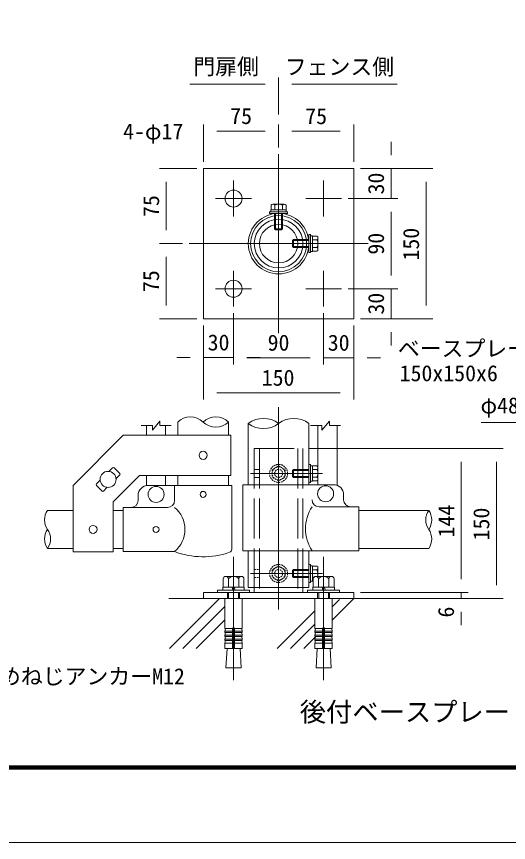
# Model space of a CAD drawing. Units: millimetres, scale not verified, with parts at other scales. Extents: x -4200 to 4200, y -2970 to 2970.
# Drawn here: x -413 to 1061, y -2970 to -495 of the extents above; entities that cross this region are included whole.
import ezdxf
from ezdxf.enums import TextEntityAlignment as Align

# ---------------------------------------------------------------- set-up
doc = ezdxf.new("R2010")
doc.units = ezdxf.units.MM
doc.header["$LTSCALE"] = 20
for name, pattern in [('DASHED', [7.5, 6, -1.5]), ('USER1', [50.8, 31.75, -6.35, 6.35, -6.35]), ('USER3', [0.375, 0.25, -0.125])]:
    doc.linetypes.add(name, pattern=pattern)
doc.layers.add('0-0_D-TTL-TXT', color=7, linetype='Continuous')
for name, color, linetype, lineweight in [('0-1_D-BMK', 2, 'USER1', 13), ('0-2_D-STR1', 1, 'Continuous', 18), ('0-3_D-STR3', 3, 'Continuous', 13), ('0-4_D-STR-DIM', 7, 'Continuous', 9), ('0-6_D-STR-TXT', 7, 'Continuous', 9), ('0-8_D-TTL', 7, 'Continuous', 9), ('0-9_D-BGD', 7, 'Continuous', 9), ('0-B_D-DCR-HCH', 7, 'Continuous', 9)]:
    doc.layers.add(name, color=color, linetype=linetype, lineweight=lineweight)
doc.styles.add('ＭＳ ゴシック', font='')
doc.styles.get('ＭＳ ゴシック').set_extended_font_data('MS Gothic')

msp = doc.modelspace()

# ---------------------------------------------------------------- linework, layer by layer
at = {"layer": '0-1_D-BMK'}
for p, q in [((372.1, -1444.21), (372.1, -907.38)), ((237.1, -1094.55), (237.1, -987.05)), ((507.1, -1094.55), (507.1, -987.05)), ((290.84, -1040.8), (183.35, -1040.8)), ((560.84, -1040.8), (453.35, -1040.8)), ((640.51, -1175.8), (103.68, -1175.8)), ((237.1, -1364.55), (237.1, -1257.05)), ((507.1, -1364.55), (507.1, -1257.05)), ((290.84, -1310.8), (183.35, -1310.8)), ((560.84, -1310.8), (453.35, -1310.8)), ((372.1, -1665.58), (372.1, -2272.2)), ((504.02, -1864.2), (287.96, -1864.2)), ((237.1, -2114.4), (237.1, -2483.41)), ((507.1, -2114.4), (507.1, -2483.41)), ((504.02, -2164.2), (287.96, -2164.2))]:
    msp.add_line(p, q, dxfattribs=at)
at = {"layer": '0-2_D-STR1'}
for p, q in [((69.7, -1710.23), (69.7, -1750.05)), ((222.1, -1709.7), (222.1, -1750.05)), ((281.35, -1714.67), (281.35, -1898.1)), ((462.85, -1714.67), (462.85, -1898.1)), ((69.7, -1870.05), (69.7, -1900.2)), ((222.1, -1870.05), (222.1, -1900.2)), ((-244.1, -1975.2), (-320.68, -1975.2)), ((-94.1, -1975.2), (-124.1, -1975.2)), ((612.1, -1975.2), (822.3, -1975.2)), ((-244.1, -2089.2), (-320.47, -2089.2)), ((-94.1, -2089.2), (-124.1, -2089.2)), ((281.35, -2096.1), (281.35, -2206.2)), ((462.84, -2206.2), (462.85, -2096.1)), ((612.1, -2089.2), (822.1, -2089.2)), ((281.35, -2206.2), (462.85, -2206.2))]:
    msp.add_line(p, q, dxfattribs=at)
for radius in [90.75, 83.85]:
    msp.add_circle((372.1, -1175.8), radius, dxfattribs=at)
at = {"layer": '0-3_D-STR3'}
for p, q in [((349.6, -1060.99), (349.6, -1074.25)), ((355.21, -1057.75), (388.98, -1057.75)), ((360.82, -1060.99), (360.82, -1074.25)), ((383.37, -1060.99), (383.37, -1074.25)), ((394.6, -1060.99), (394.6, -1074.25)), ((345.1, -1080.25), (399.1, -1080.25)), ((345.1, -1085.05), (345.1, -1080.25)), ((349.6, -1074.25), (394.6, -1074.25)), ((360.1, -1085.05), (360.1, -1131.25)), ((363.1, -1085.05), (363.1, -1134.25)), ((381.1, -1085.05), (381.1, -1134.25)), ((384.1, -1085.05), (384.1, -1131.25)), ((360.1, -1131.25), (363.1, -1134.25)), ((363.1, -1134.25), (381.1, -1134.25)), ((462.85, -1148.8), (467.65, -1148.8)), ((467.65, -1148.8), (467.65, -1202.8)), ((486.91, -1153.3), (473.65, -1153.3)), ((473.65, -1153.3), (473.65, -1198.3)), ((490.15, -1158.91), (490.15, -1192.68)), ((416.65, -1163.8), (413.65, -1166.8)), ((462.85, -1166.8), (413.65, -1166.8)), ((413.65, -1166.8), (413.65, -1184.8)), ((462.85, -1184.8), (413.65, -1184.8)), ((462.85, -1163.8), (416.65, -1163.8)), ((462.85, -1187.8), (416.65, -1187.8)), ((486.91, -1164.52), (473.65, -1164.52)), ((486.91, -1187.07), (473.65, -1187.07)), ((486.91, -1198.3), (473.65, -1198.3)), ((-23.6, -1721.1), (-23.6, -1750.05)), ((33.4, -1721.1), (33.4, -1750.05)), ((490.15, -1898.1), (490.15, -1721.1)), ((547.15, -1899.83), (547.15, -1721.1)), ((229, -1870.05), (229, -1750.05)), ((-125.32, -1847.04), (-136.46, -1858.19)), ((-104.1, -1864.02), (-121.07, -1847.04)), ((462.85, -1837.2), (467.65, -1837.2)), ((467.65, -1837.2), (467.65, -1891.2)), ((486.91, -1841.7), (473.65, -1841.7)), ((473.65, -1841.7), (473.65, -1886.7)), ((486.91, -1852.92), (473.65, -1852.92)), ((490.15, -1847.31), (490.15, -1881.08)), ((-44.4, -1870.05), (-124.1, -1949.75)), ((-104.1, -1868.26), (-115.25, -1879.41)), ((229, -1870.05), (-44.4, -1870.05)), ((-23.6, -1870.05), (-23.6, -1900.2)), ((33.4, -1870.05), (33.4, -1900.2)), ((486.91, -1875.47), (473.65, -1875.47)), ((-244.1, -2098.8), (-244.1, -1900.05)), ((-162.96, -1884.69), (-174.11, -1895.83)), ((-157.14, -1917.05), (-174.11, -1900.08)), ((60.25, -1900.2), (-19.1, -1900.2)), ((231.55, -1900.2), (60.25, -1900.2)), ((60.25, -1900.2), (60.25, -1945.2)), ((231.55, -1900.2), (231.55, -2091.27)), ((265, -1898.1), (537.1, -1898.1)), ((265, -1898.1), (265, -2096.1)), ((486.91, -1886.7), (473.65, -1886.7)), ((-141.75, -1905.9), (-152.89, -1917.05)), ((-49.1, -1945.2), (-49.1, -1930.2)), ((567.1, -1928.1), (567.1, -1943.1)), ((-124.1, -2098.8), (-124.1, -1949.75)), ((-94.1, -1966.2), (39.25, -1966.2)), ((-94.1, -2098.2), (-94.1, -1966.2)), ((493.3, -1964.1), (612.1, -1964.1)), ((612.1, -1964.1), (612.1, -2096.1)), ((-124.1, -2098.8), (-244.1, -2098.8)), ((-94.1, -2098.2), (60.25, -2098.2)), ((265, -2096.1), (612.1, -2096.1)), ((462.85, -2137.2), (467.65, -2137.2)), ((467.65, -2137.2), (467.65, -2191.2)), ((486.91, -2141.7), (473.65, -2141.7)), ((473.65, -2141.7), (473.65, -2186.7)), ((486.91, -2152.92), (473.65, -2152.92)), ((490.15, -2147.31), (490.15, -2172.9)), ((477.92, -2175.47), (473.65, -2175.47)), ((475.92, -2186.7), (473.65, -2186.7)), ((299.2, -2206.2), (299.2, -2221.2)), ((445, -2206.2), (445, -2221.2)), ((211.15, -2239.2), (263.05, -2239.2)), ((481.15, -2239.2), (533.05, -2239.2))]:
    msp.add_line(p, q, dxfattribs=at)
at = {"layer": '0-3_D-STR3', "linetype": 'DASHED'}
for p, q in [((299.2, -1789.2), (299.2, -2206.2)), ((299.2, -1789.2), (445, -1789.2)), ((314.5, -1789.2), (314.5, -2221.2)), ((429.7, -1789.2), (429.7, -2221.2)), ((445, -1789.2), (445, -2206.2)), ((299.2, -1852.2), (314.5, -1852.2)), ((416.65, -1852.2), (413.65, -1855.2)), ((462.85, -1855.2), (413.65, -1855.2)), ((413.65, -1855.2), (413.65, -1873.2)), ((462.85, -1852.2), (416.65, -1852.2)), ((445, -1852.2), (429.7, -1852.2)), ((299.2, -1876.2), (314.5, -1876.2)), ((462.85, -1873.2), (413.65, -1873.2)), ((462.85, -1876.2), (416.65, -1876.2)), ((445, -1876.2), (429.7, -1876.2)), ((416.65, -2152.2), (413.65, -2155.2)), ((462.85, -2152.2), (416.65, -2152.2)), ((445, -2152.2), (429.7, -2152.2)), ((462.85, -2155.2), (413.65, -2155.2)), ((413.65, -2155.2), (413.65, -2173.2)), ((462.85, -2173.2), (413.65, -2173.2)), ((462.85, -2176.2), (416.65, -2176.2))]:
    msp.add_line(p, q, dxfattribs=at)
at = {"layer": '0-3_D-STR3', "linetype": 'USER3'}
for p, q in [((372.1, -1841.7), (352.6, -1852.92)), ((352.6, -1852.92), (352.6, -1875.47)), ((372.1, -1841.7), (391.6, -1852.92)), ((391.6, -1852.92), (391.6, -1875.47)), ((372.1, -1886.7), (352.6, -1875.47)), ((372.1, -1886.7), (391.6, -1875.47)), ((299.2, -2152.2), (314.5, -2152.2)), ((372.1, -2141.7), (352.6, -2152.92)), ((352.6, -2152.92), (352.6, -2175.47)), ((372.1, -2141.7), (391.6, -2152.92)), ((391.6, -2152.92), (391.6, -2175.47)), ((299.2, -2176.2), (314.5, -2176.2)), ((372.1, -2186.7), (352.6, -2175.47)), ((372.1, -2186.7), (391.6, -2175.47))]:
    msp.add_line(p, q, dxfattribs=at)
at = {"layer": '0-3_D-STR3', "lineweight": 18}
for p, q in [((260.48, -2172.9), (213.71, -2172.9)), ((219.1, -2172.9), (255.1, -2172.9)), ((530.48, -2172.9), (483.71, -2172.9)), ((489.1, -2172.9), (525.1, -2172.9)), ((205.92, -2180.4), (205.92, -2205.3)), ((221.51, -2205.3), (221.51, -2180.4)), ((252.68, -2205.3), (252.68, -2180.4)), ((268.27, -2205.3), (268.27, -2180.4)), ((475.92, -2180.4), (475.92, -2205.3)), ((491.51, -2205.3), (491.51, -2180.4)), ((522.68, -2205.3), (522.68, -2180.4)), ((538.27, -2205.3), (538.27, -2180.4)), ((189.1, -2214.3), (189.1, -2221.2)), ((285.1, -2214.3), (189.1, -2214.3)), ((189.1, -2221.2), (285.1, -2221.2)), ((269.35, -2205.3), (204.85, -2205.3)), ((204.85, -2205.3), (204.85, -2214.3)), ((204.85, -2214.3), (269.35, -2214.3)), ((205.92, -2205.3), (268.27, -2205.3)), ((219.1, -2221.2), (219.1, -2239.2)), ((222.34, -2239.2), (222.34, -2221.2)), ((232.6, -2205.3), (235.01, -2214.3)), ((241.6, -2214.3), (239.18, -2205.3)), ((251.86, -2239.2), (251.86, -2221.2)), ((255.1, -2239.2), (255.1, -2221.2)), ((269.35, -2214.3), (269.35, -2205.3)), ((285.1, -2221.2), (285.1, -2214.3)), ((459.1, -2214.3), (459.1, -2221.2)), ((555.1, -2214.3), (459.1, -2214.3)), ((459.1, -2221.2), (555.1, -2221.2)), ((539.35, -2205.3), (474.85, -2205.3)), ((474.85, -2205.3), (474.85, -2214.3)), ((474.85, -2214.3), (539.35, -2214.3)), ((475.92, -2205.3), (538.27, -2205.3)), ((489.1, -2221.2), (489.1, -2239.2)), ((492.34, -2239.2), (492.34, -2221.2)), ((502.6, -2205.3), (505.01, -2214.3)), ((511.6, -2214.3), (509.18, -2205.3)), ((521.86, -2239.2), (521.86, -2221.2)), ((525.1, -2239.2), (525.1, -2221.2)), ((539.35, -2214.3), (539.35, -2205.3)), ((555.1, -2221.2), (555.1, -2214.3)), ((211.15, -2239.2), (211.15, -2329.31)), ((263.05, -2239.2), (263.05, -2329.31)), ((481.15, -2239.2), (481.15, -2329.31)), ((533.05, -2239.2), (533.05, -2329.31)), ((234.1, -2329.31), (211.15, -2329.31)), ((211.15, -2336.81), (212.45, -2329.42)), ((211.15, -2336.81), (234.1, -2336.81)), ((211.15, -2336.81), (211.15, -2341.31)), ((211.15, -2341.31), (234.1, -2341.31)), ((211.15, -2348.81), (212.45, -2341.42)), ((211.15, -2348.81), (234.1, -2348.81)), ((211.15, -2348.81), (211.15, -2353.31)), ((234.1, -2329.31), (234.1, -2389.2)), ((240.1, -2329.31), (263.05, -2329.31)), ((240.1, -2329.31), (240.1, -2389.2)), ((263.05, -2336.81), (240.1, -2336.81)), ((263.05, -2341.31), (240.1, -2341.31)), ((263.05, -2348.81), (240.1, -2348.81)), ((263.05, -2336.81), (261.74, -2329.42)), ((263.05, -2348.81), (261.74, -2341.42)), ((263.05, -2336.81), (263.05, -2341.31)), ((263.05, -2348.81), (263.05, -2353.31)), ((504.1, -2329.31), (481.15, -2329.31)), ((481.15, -2336.81), (482.45, -2329.42)), ((481.15, -2336.81), (504.1, -2336.81)), ((481.15, -2336.81), (481.15, -2341.31)), ((481.15, -2341.31), (504.1, -2341.31)), ((481.15, -2348.81), (482.45, -2341.42)), ((481.15, -2348.81), (504.1, -2348.81)), ((481.15, -2348.81), (481.15, -2353.31)), ((504.1, -2329.31), (504.1, -2389.2)), ((510.1, -2329.31), (533.05, -2329.31)), ((510.1, -2329.31), (510.1, -2389.2)), ((533.05, -2336.81), (510.1, -2336.81)), ((533.05, -2341.31), (510.1, -2341.31)), ((533.05, -2348.81), (510.1, -2348.81)), ((533.05, -2336.81), (531.74, -2329.42)), ((533.05, -2348.81), (531.74, -2341.42)), ((533.05, -2336.81), (533.05, -2341.31)), ((533.05, -2348.81), (533.05, -2353.31)), ((211.15, -2353.31), (234.1, -2353.31)), ((211.15, -2360.81), (212.45, -2353.42)), ((211.15, -2360.81), (234.1, -2360.81)), ((211.15, -2360.81), (211.15, -2365.31)), ((211.15, -2372.7), (212.45, -2365.31)), ((211.15, -2365.31), (234.1, -2365.31)), ((211.15, -2372.7), (234.1, -2372.7)), ((211.15, -2372.7), (211.15, -2389.2)), ((263.05, -2353.31), (240.1, -2353.31)), ((263.05, -2360.81), (240.1, -2360.81)), ((263.05, -2365.31), (240.1, -2365.31)), ((263.05, -2372.7), (240.1, -2372.7)), ((263.05, -2360.81), (261.74, -2353.42)), ((263.05, -2372.7), (261.74, -2365.31)), ((263.05, -2360.81), (263.05, -2365.31)), ((263.05, -2372.7), (263.05, -2389.2)), ((481.15, -2353.31), (504.1, -2353.31)), ((481.15, -2360.81), (482.45, -2353.42)), ((481.15, -2360.81), (504.1, -2360.81)), ((481.15, -2360.81), (481.15, -2365.31)), ((481.15, -2372.7), (482.45, -2365.31)), ((481.15, -2365.31), (504.1, -2365.31)), ((481.15, -2372.7), (504.1, -2372.7)), ((481.15, -2372.7), (481.15, -2389.2)), ((533.05, -2353.31), (510.1, -2353.31)), ((533.05, -2360.81), (510.1, -2360.81)), ((533.05, -2365.31), (510.1, -2365.31)), ((533.05, -2372.7), (510.1, -2372.7)), ((533.05, -2360.81), (531.74, -2353.42)), ((533.05, -2372.7), (531.74, -2365.31)), ((533.05, -2360.81), (533.05, -2365.31)), ((533.05, -2372.7), (533.05, -2389.2)), ((211.15, -2389.2), (263.05, -2389.2)), ((217.61, -2389.2), (214.36, -2446.5)), ((256.58, -2389.2), (259.83, -2446.5)), ((481.15, -2389.2), (533.05, -2389.2)), ((487.61, -2389.2), (484.36, -2446.5)), ((526.58, -2389.2), (529.83, -2446.5)), ((259.83, -2446.5), (214.36, -2446.5)), ((529.83, -2446.5), (484.36, -2446.5))]:
    msp.add_line(p, q, dxfattribs=at)
at = {"layer": '0-3_D-STR3'}
for points in [[(147.1, -1400.8), (597.1, -1400.8), (597.1, -950.8), (147.1, -950.8)], [(349, -1074.25), (349, -1080.25), (395.2, -1080.25), (395.2, -1074.25)], [(473.65, -1152.7), (467.65, -1152.7), (467.65, -1198.9), (473.65, -1198.9)], [(473.65, -1841.1), (467.65, -1841.1), (467.65, -1887.3), (473.65, -1887.3)], [(473.65, -2141.1), (467.65, -2141.1), (467.65, -2187.3), (473.65, -2187.3)], [(147.1, -2239.2), (597.1, -2239.2), (597.1, -2221.2), (147.1, -2221.2)]]:
    msp.add_lwpolyline(points, close=True, dxfattribs=at)
for points in [[(345.1, -1085.05), (399.1, -1085.05), (399.1, -1080.25)], [(360.1, -1131.25), (384.1, -1131.25), (381.1, -1134.25)], [(462.85, -1148.8), (462.85, -1202.8), (467.65, -1202.8)], [(416.65, -1163.8), (416.65, -1187.8), (413.65, -1184.8)], [(229, -1750.05), (-94.1, -1750.05), (-244.1, -1900.05)], [(462.85, -1837.2), (462.85, -1891.2), (467.65, -1891.2)], [(462.85, -2137.2), (462.85, -2191.2), (467.65, -2191.2)]]:
    msp.add_lwpolyline(points, dxfattribs=at)
at = {"layer": '0-3_D-STR3', "linetype": 'DASHED'}
for points in [[(416.65, -1852.2), (416.65, -1876.2), (413.65, -1873.2)], [(416.65, -2152.2), (416.65, -2176.2), (413.65, -2173.2)]]:
    msp.add_lwpolyline(points, dxfattribs=at)
at = {"layer": '0-3_D-STR3'}
for centre, radius in [((237.1, -1040.8), 25.5), ((372.1, -1175.8), 72.9), ((372.1, -1175.8), 57.6), ((237.1, -1310.8), 25.5), ((145.9, -1810.05), 12), ((-139.1, -1882.05), 24), ((4.9, -1927.2), 24), ((513.1, -1925.1), 24), ((145.9, -1927.2), 9), ((-184.1, -2032.05), 12), ((4.9, -2032.2), 9)]:
    msp.add_circle(centre, radius, dxfattribs=at)
at = {"layer": '0-3_D-STR3', "linetype": 'USER3'}
for centre, radius in [((372.1, -1864.2), 27), ((372.1, -1864.2), 19.5), ((372.1, -1864.2), 12), ((372.1, -2164.2), 27), ((372.1, -2164.2), 19.5), ((372.1, -2164.2), 12), ((372.1, -2164.2), 12)]:
    msp.add_circle(centre, radius, dxfattribs=at)
at = {"layer": '0-3_D-STR3'}
for centre, radius, start, end in [((355.21, -1064.23), 6.48, 30, 150), ((372.1, -1078.98), 21.24, 57.93138, 122.06862), ((388.98, -1064.23), 6.48, 30, 150), ((483.66, -1158.91), 6.48, 300, 60), ((483.66, -1192.68), 6.48, 300, 60), ((468.91, -1175.8), 21.24, 327.93138, 32.06862), ((-123.19, -1849.17), 3, 45, 135), ((483.66, -1847.31), 6.48, 300, 60), ((468.91, -1864.2), 21.24, 327.93138, 32.06862), ((-106.22, -1866.14), 3, 315, 45), ((483.66, -1881.08), 6.48, 300, 60), ((-171.98, -1897.96), 3, 135, 225), ((-19.1, -1930.2), 30, 90, 180), ((537.1, -1928.1), 30, 0, 90), ((-155.01, -1914.93), 3, 225, 315), ((-70.1, -1945.2), 21, 270, 0), ((39.25, -1945.2), 21, 270, 0), ((493.3, -1943.1), 21, 180, 270), ((588.1, -1943.1), 21, 180, 270), ((5.66, -2032.2), 85.65, 309.59418, 50.40582), ((574.94, -2030.1), 122.03, 147.25964, 212.74036), ((145.9, -1874), 240, 249.0916, 289.22051), ((221.65, -2091.27), 9.9, 289.22051, 0), ((483.66, -2147.31), 6.48, 300, 60), ((468.91, -2164.2), 21.24, 335.81766, 32.06862)]:
    msp.add_arc(centre, radius, start, end, dxfattribs=at)
at = {"layer": '0-3_D-STR3', "lineweight": 18}
for centre, radius, start, end in [((213.71, -2180.7), 7.8, 2.20423, 177.79577), ((237.1, -2192.85), 19.95, 38.61324, 141.38676), ((260.48, -2180.7), 7.8, 2.20423, 177.79577), ((483.71, -2180.7), 7.8, 2.20423, 177.79577), ((507.1, -2192.85), 19.95, 38.61324, 141.38676), ((530.48, -2180.7), 7.8, 2.20423, 177.79577), ((237.1, -2329.31), 3, 0, 180), ((507.1, -2329.31), 3, 0, 180)]:
    msp.add_arc(centre, radius, start, end, dxfattribs=at)
at = {"layer": '0-4_D-STR-DIM'}
for p, q in [((372.1, -788.62), (372.1, -678.04)), ((372.1, -788.62), (372.1, -678.04)), ((332.1, -698.04), (106.52, -698.04)), ((412.1, -698.04), (727.28, -698.04)), ((147.1, -930.8), (147.1, -818.62)), ((187.1, -838.62), (332.1, -838.62)), ((372.1, -887.38), (372.1, -818.62)), ((372.1, -887.38), (372.1, -818.93)), ((412.1, -838.93), (557.1, -838.93)), ((597.1, -930.8), (597.1, -818.93)), ((709.27, -910.8), (709.27, -870.8)), ((127.1, -950.8), (15.08, -950.8)), ((617.1, -950.8), (834.27, -950.8)), ((617.1, -950.8), (729.27, -950.8)), ((709.27, -1040.8), (709.27, -950.8)), ((35.08, -1135.8), (35.08, -990.8)), ((814.27, -990.8), (814.27, -1360.8)), ((580.84, -1040.8), (729.27, -1040.8)), ((580.84, -1040.8), (729.27, -1040.8)), ((709.27, -1270.8), (709.27, -1080.8)), ((709.27, -1080.8), (709.27, -1120.8)), ((83.68, -1175.8), (14.92, -1175.8)), ((83.68, -1175.8), (15.08, -1175.8)), ((34.92, -1215.8), (34.92, -1360.8)), ((709.27, -1270.8), (709.27, -1230.8)), ((580.84, -1310.8), (729.27, -1310.8)), ((580.84, -1310.8), (729.27, -1310.8)), ((709.27, -1310.8), (709.27, -1400.8)), ((237.1, -1384.55), (237.1, -1537.66)), ((237.1, -1384.55), (237.1, -1537.01)), ((507.08, -1384.55), (507.08, -1537.69)), ((507.1, -1384.55), (507.1, -1537.66)), ((127.1, -1400.8), (14.92, -1400.8)), ((617.1, -1400.8), (834.27, -1400.8)), ((617.1, -1400.8), (729.27, -1400.8)), ((147.1, -1420.8), (147.1, -1642.66)), ((147.1, -1420.8), (147.1, -1537.01)), ((597.1, -1420.8), (597.1, -1642.66)), ((597.1, -1420.8), (597.1, -1537.69)), ((709.27, -1440.8), (709.27, -1480.8)), ((107.1, -1517.01), (67.1, -1517.01)), ((237.1, -1517.01), (147.1, -1517.01)), ((277.1, -1517.01), (317.1, -1517.01)), ((467.1, -1517.66), (277.1, -1517.66)), ((467.08, -1517.69), (427.08, -1517.69)), ((507.08, -1517.69), (597.1, -1517.69)), ((637.1, -1517.69), (677.1, -1517.69)), ((187.1, -1622.66), (557.1, -1622.66)), ((-40.1, -1721.1), (-6.35, -1721.1)), ((-6.35, -1734.6), (16.15, -1707.6)), ((-6.35, -1734.6), (-6.35, -1721.1)), ((16.15, -1721.1), (16.15, -1707.6)), ((16.15, -1721.1), (49.9, -1721.1)), ((468.1, -1721.1), (501.85, -1721.1)), ((501.85, -1734.6), (524.35, -1707.6)), ((501.85, -1734.6), (501.85, -1721.1)), ((524.35, -1721.1), (524.35, -1707.6)), ((524.35, -1721.1), (558.1, -1721.1)), ((465, -1789.2), (939.8, -1789.2)), ((465, -1789.2), (1044.8, -1789.2)), ((919.8, -1829.2), (919.8, -2181.2)), ((1024.8, -1829.2), (1024.8, -2199.2)), ((918.99, -2181.2), (918.99, -2141.2)), ((617.1, -2221.2), (939.8, -2221.2)), ((617.1, -2221.2), (938.99, -2221.2)), ((918.99, -2221.2), (918.99, -2239.2)), ((617.1, -2239.2), (938.99, -2239.2)), ((617.1, -2239.2), (1044.8, -2239.2)), ((918.99, -2279.2), (918.99, -2319.2))]:
    msp.add_line(p, q, dxfattribs=at)
msp.add_lwpolyline([(979.09, -1711.49), (1312.67, -1711.49), (1363.52, -1787.53)], dxfattribs=at)
for centre, radius, start, end in [((107.8, -1748.58), 54.05, 45.18146, 134.81854), ((184, -1748.58), 54.05, 45.18146, 134.81854), ((326.72, -1773.74), 74.48, 52.46732, 127.53307), ((417.47, -1773.74), 74.48, 52.46578, 127.53389), ((184, -1671.89), 54.05, 225.18146, 314.81854), ((326.72, -1655.61), 74.48, 232.46741, 307.5323), ((-279.61, -2003.47), 49.86, 145.03504, 214.96496), ((862.96, -2003.47), 49.86, 145.03504, 214.96496), ((781.23, -2003.47), 49.86, 325.03504, 34.96496), ((-279.61, -2060.62), 49.86, 145.03422, 214.96578), ((-361.33, -2060.62), 49.86, 325.03504, 34.96496), ((781.23, -2060.62), 49.86, 325.03422, 34.96578)]:
    msp.add_arc(centre, radius, start, end, dxfattribs=at)
at = {"layer": '0-8_D-TTL', "color": 2, "lineweight": 18}
msp.add_lwpolyline([(-4200, 2970), (4200, 2970), (4200, -2970), (-4200, -2970)], close=True, dxfattribs=at)
at = {"layer": '0-8_D-TTL'}
for points in [[(-3930, 2750), (3930, 2750), (3930, -2750), (-3930, -2750)], [(-3927.5, 2747.5), (3927.5, 2747.5), (3927.5, -2747.5), (-3927.5, -2747.5)], [(-3925, 2745), (3925, 2745), (3925, -2745), (-3925, -2745)], [(-3922.5, 2742.5), (3922.5, 2742.5), (3922.5, -2742.5), (-3922.5, -2742.5)], [(-3920, 2740), (3920, 2740), (3920, -2740), (-3920, -2740)]]:
    msp.add_lwpolyline(points, close=True, dxfattribs=at)
at = {"layer": '0-9_D-BGD'}
msp.add_line((800.68, -2239.2), (43.24, -2239.2), dxfattribs=at)
at = {"layer": '0-B_D-DCR-HCH'}
for p, q in [((45.39, -2389.2), (195.38, -2239.2)), ((533.02, -2303.86), (597.68, -2239.2)), ((533.02, -2264.08), (554.85, -2242.26)), ((85.16, -2389.2), (211.11, -2263.24)), ((368.13, -2389.2), (481.12, -2276.21)), ((124.94, -2389.2), (211.11, -2303.02)), ((407.91, -2389.2), (481.12, -2315.98)), ((447.68, -2389.2), (483.57, -2353.31))]:
    msp.add_line(p, q, dxfattribs=at)

# ---------------------------------------------------------------- texts
at = {"layer": '0-0_D-TTL-TXT', "style": 'ＭＳ ゴシック'}
msp.add_text('後付ベースプレート詳細図', height=57.77, dxfattribs=at).set_placement((435.44, -2624.99), align=Align.BOTTOM_LEFT)
at = {"layer": '0-4_D-STR-DIM', "style": 'ＭＳ ゴシック'}
for s, p in [('門扉側', (116.16, -683.55)), ('フェンス側', (390.43, -684.31)), ('75', (227, -831.88)), ('75', (452, -832.18)), ('30', (159.47, -1510.26)), ('90', (339.22, -1510.91)), ('30', (519.46, -1510.95)), ('150', (321.45, -1615.91))]:
    msp.add_text(s, height=48.09, dxfattribs=at).set_placement(p, align=Align.BOTTOM_LEFT)
for s, p in [('30', (702.52, -1028.42)), ('75', (28.33, -1095.9)), ('150', (807.52, -1226.45)), ('90', (702.52, -1208.67)), ('75', (28.17, -1320.9)), ('30', (702.52, -1388.42)), ('144', (913.06, -2055.97)), ('150', (1018.06, -2064.85)), ('6', (912.25, -2296.02))]:
    msp.add_text(s, height=48.09, rotation=90, dxfattribs=at).set_placement(p, align=Align.BOTTOM_LEFT)
at = {"layer": '0-6_D-STR-TXT', "style": 'ＭＳ ゴシック'}
for s, p in [('4-φ17', (-93.96, -878.06)), ('ベースプレート', (729.36, -1528.44)), ('150x150x6 ', (734.91, -1602.51)), ('φ48.6x5.1', (977.34, -1698.94)), ('他穿孔めねじアンカーM12', (-662.98, -2510.54))]:
    msp.add_text(s, height=48.09, dxfattribs=at).set_placement(p, align=Align.BOTTOM_LEFT)

doc.saveas('drawing.dxf')
